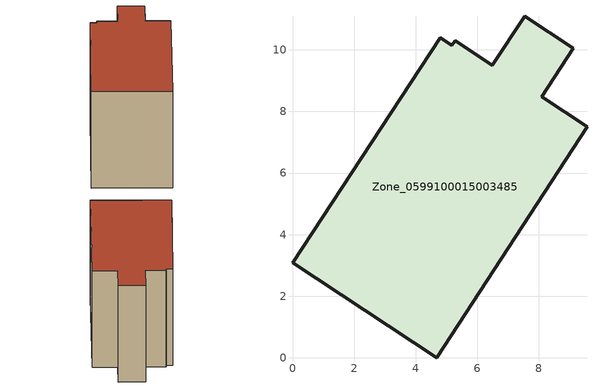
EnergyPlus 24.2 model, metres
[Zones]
Zone_0599100015003485
 floor ground (C_G): 5.17,10.15 5.28,10.3 6.49,9.5 7.54,11.09 9.12,10.04 8.09,8.48 9.56,7.51 4.68,0 0,3.1 4.8,10.39 z0.86
 wall outside (C_F): 8.09,8.48 9.12,10.04 7.54,11.09 6.49,9.5 5.28,10.3 5.17,10.15 4.8,10.39 0,3.1 4.68,0 9.56,7.51 8.09,8.48 z0.86:8.76
 roof outside (C_R): 5.28,10.3 5.17,10.15 4.8,10.39 0,3.1 4.68,0 9.56,7.51 8.09,8.48 9.12,10.04 7.54,11.09 6.49,9.5 z8.76
[BUILDING]
Pand.0599100015003485: North Axis=0; Terrain=City; Loads Convergence Tolerance Value=0.04; Temperature Convergence Tolerance Value=0.4; Solar Distribution=FullExterior; Maximum Number of Warmup Days=25; Minimum Number of Warmup Days=1
[Site:Location]
Rotterdam.The.Hague.AP_ZH_NLD Design_Conditions: Latitude=51.96; Longitude=4.45; Time Zone=1; Elevation=-4.5
[SITE:GROUNDTEMPERATURE:BUILDINGSURFACE]
18, 18, 18, 18, 18, 18, 18, 18, 18, 18, 18, 18
[MATERIAL] Thermal Absorptance=0.9; Solar Absorptance=0.7; Visible Absorptance=0.7
Name | Roughness | Thickness | Conductivity | Density | Specific Heat
G.TI.1965-1974 | MediumSmooth | 0.15 | 0.882353 | 540 | 1210
F.TI.1965-1974 | Rough | 0.3 | 0.697674 | 1920 | 840
R.TI.1965-1974 | MediumRough | 0.2 | 0.232558 | 1500 | 1000
[CONSTRUCTION]
C_G: G.TI.1965-1974
C_F: F.TI.1965-1974
C_R: R.TI.1965-1974
[ZONE]
Zone_0599100015003485: Type=1; Multiplier=1; Ceiling Height=Autocalculate; Volume=Autocalculate; Floor Area=autocalculate; Part of Total Floor Area=Yes
[ZONEINFILTRATION:DESIGNFLOWRATE]
Infil_Zone_0599100015003485: Zone or ZoneList or Space or SpaceList=Zone_0599100015003485; Schedule=AlwaysOn; Design Flow Rate Calculation Method=Flow/Area; Flow Rate per Floor Area=0.003; Constant Term Coefficient=1; Temperature Term Coefficient=0; Velocity Term Coefficient=0; Velocity Squared Term Coefficient=0
[HVACTEMPLATE:ZONE:IDEALLOADSAIRSYSTEM]
Zone_0599100015003485: Maximum Heating Supply Air Temperature=50; Minimum Cooling Supply Air Temperature=13; Maximum Heating Supply Air Humidity Ratio=0.0156; Minimum Cooling Supply Air Humidity Ratio=0.0077; Heating Limit=NoLimit; Cooling Limit=NoLimit; Dehumidification Control Type=ConstantSensibleHeatRatio; Cooling Sensible Heat Ratio=0.7; Dehumidification Setpoint=60; Humidification Control Type=None; Humidification Setpoint=30; Outdoor Air Method=None; Outdoor Air Flow Rate per Person=0.00944; Outdoor Air Flow Rate per Zone Floor Area=0; Outdoor Air Flow Rate per Zone=0; Demand Controlled Ventilation Type=None; Outdoor Air Economizer Type=NoEconomizer; Heat Recovery Type=None; Sensible Heat Recovery Effectiveness=0.7; Latent Heat Recovery Effectiveness=0.65
[ZONECONTROL:THERMOSTAT]
ThermostatControl_Zone_0599100015003485: Zone or ZoneList=Zone_0599100015003485; Control Type Schedule=DualSetpointControlType; Control 1=Thermostat_Zone_0599100015003485; Temperature Difference Between Cutout And Setpoint=0
[THERMOSTATSETPOINT:DUALSETPOINT]
Thermostat_Zone_0599100015003485: Heating Setpoint Temperature Schedule=HeatingSetpoint_Zone_0599100015003485; Cooling Setpoint Temperature Schedule=CoolingSetpoint_Zone_0599100015003485
[SCHEDULE:COMPACT]
HeatingSetpoint_Zone_0599100015003485: Through: 12/31, For: AllDays, Until: 24:00, 21
CoolingSetpoint_Zone_0599100015003485: Through: 12/31, For: AllDays, Until: 24:00, 24
DualSetpointControlType: Through: 12/31, For: AllDays, Until: 24:00, 4
AlwaysOn: Through: 12/31, For: AllDays, Until: 24:00, 1
